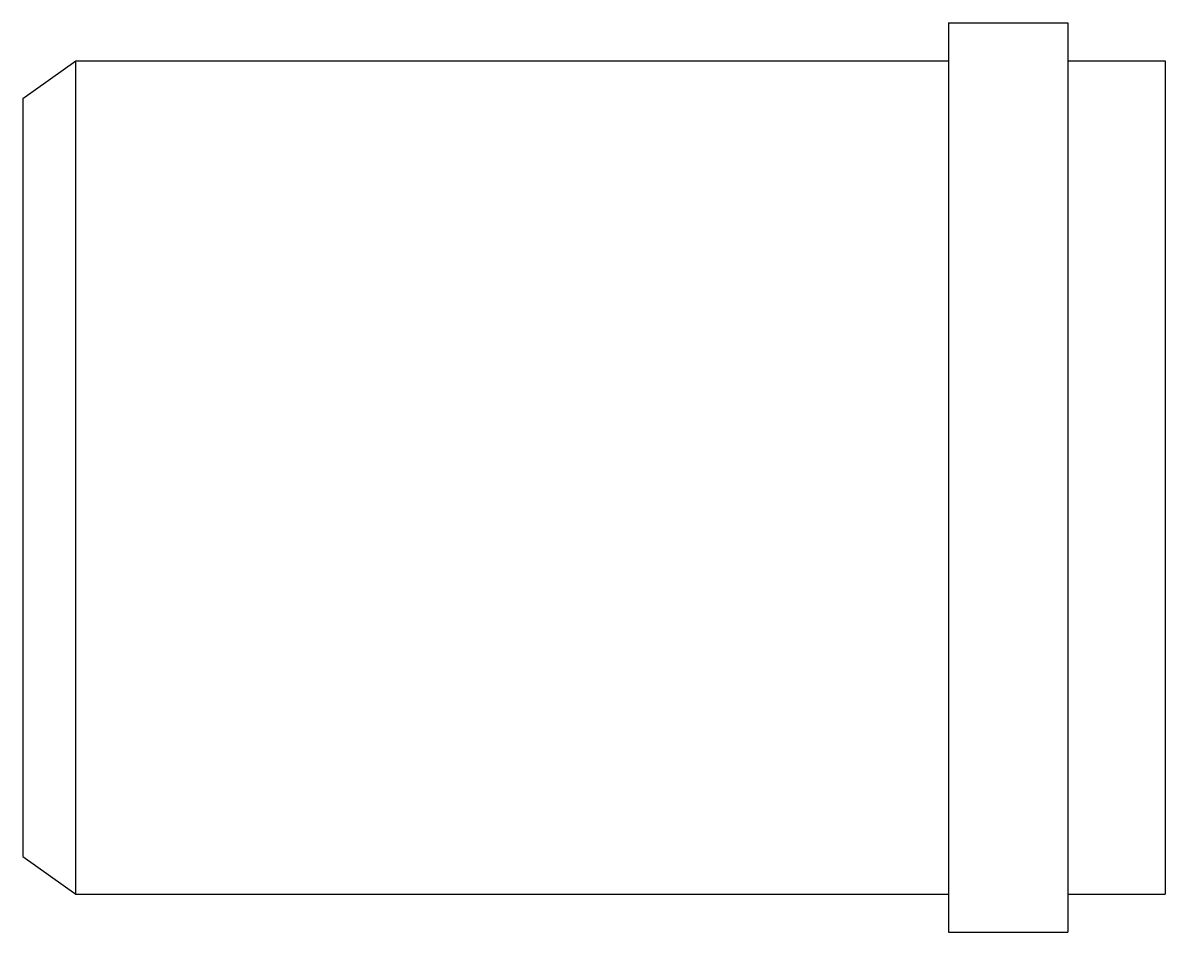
# Model space of a CAD drawing. Header units: millimetres. Extents: x 2739.3123 to 2739.3877, y 1355.5691 to 1355.6291.
import ezdxf

# ---------------------------------------------------------------- set-up
doc = ezdxf.new("R2010")
doc.units = ezdxf.units.MM

msp = doc.modelspace()

# ---------------------------------------------------------------- linework, layer by layer
for p, q in [((2739.373424, 1355.629053), (2739.373424, 1355.626553)), ((2739.373424, 1355.629053), (2739.381289, 1355.629053)), ((2739.381289, 1355.629053), (2739.381289, 1355.626553)), ((2739.312338, 1355.624053), (2739.315838, 1355.626553)), ((2739.315838, 1355.626553), (2739.373424, 1355.626553)), ((2739.315838, 1355.571553), (2739.315838, 1355.626553)), ((2739.373424, 1355.626553), (2739.373424, 1355.571553)), ((2739.381289, 1355.626553), (2739.387721, 1355.626553)), ((2739.381289, 1355.626553), (2739.381289, 1355.571553)), ((2739.387721, 1355.626553), (2739.387721, 1355.571553)), ((2739.312338, 1355.624053), (2739.312338, 1355.574053)), ((2739.312338, 1355.574053), (2739.315838, 1355.571553)), ((2739.315838, 1355.571553), (2739.373424, 1355.571553)), ((2739.373424, 1355.571553), (2739.373424, 1355.569053)), ((2739.381289, 1355.571553), (2739.387721, 1355.571553)), ((2739.381289, 1355.571553), (2739.381289, 1355.569053)), ((2739.373424, 1355.569053), (2739.381289, 1355.569053))]:
    msp.add_line(p, q)

doc.saveas('drawing.dxf')
